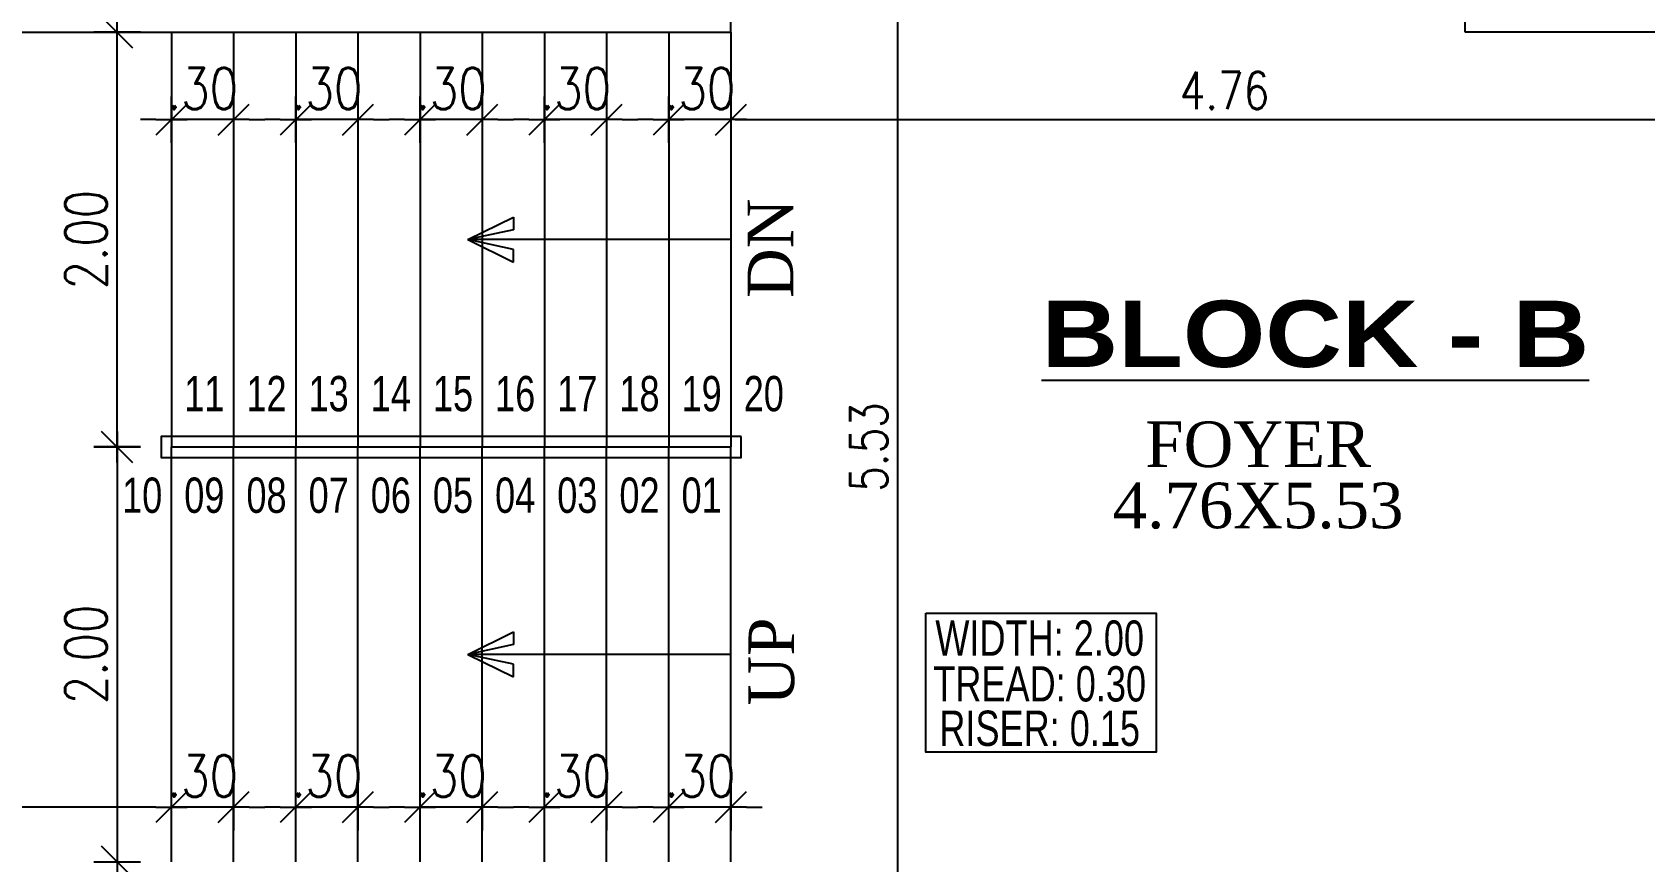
# Model space of a CAD drawing. Header units: inches. Extents: x 14235 to 14499, y 0 to 2549.
# Drawn here: x 14300.94 to 14308.72, y 2364.85 to 2368.85 of the extents above; entities that cross this region are included whole.
import ezdxf
from ezdxf.enums import TextEntityAlignment as Align

# ---------------------------------------------------------------- set-up
doc = ezdxf.new("R2010")
doc.units = ezdxf.units.IN
doc.header["$LTSCALE"] = 0.25
doc.header["$MEASUREMENT"] = 0
doc.header["$PDMODE"] = 35
for name, color, linetype in [('dimension', 7, 'Continuous'), ('Stair', 56, 'Continuous'), ('steel', 251, 'Continuous'), ('text', 7, 'Continuous'), ('text-large', 7, 'Continuous'), ('wall', 7, 'Continuous'), ('WORK TEX', 6, 'Continuous'), ('WORKING DIM', 7, 'Continuous')]:
    doc.layers.add(name, color=color, linetype=linetype)
doc.styles.add('ARIAL', font='TIMES_0.TTF')
doc.styles.add('ARL', font='swisscl_0.ttf')
doc.styles.add('B', font='ARIBLK_0.TTF')
doc.styles.add('romans', font='romans.shx', dxfattribs={"width": 0.8})
doc.dimstyles.new('121', dxfattribs={"dimscale": 0.1, "dimtxt": 1.8, "dimasz": 0.2, "dimexe": 0.03125, "dimexo": 0.25, "dimgap": 0.5, "dimtad": 1, "dimzin": 4, "dimdsep": 46, "dimtxsty": 'romans', "dimblk1": 'MINITICK', "dimblk2": 'MINITICK', "dimsah": 1, "dimcen": 1, "dimse1": 1, "dimse2": 1, "dimclrd": 252, "dimclre": 256, "dimclrt": 7, "dimadec": 3, "dimazin": 0, "dimtfac": 0.8, "dimtix": 1, "dimtmove": 2, "dimatfit": 3, "dimfxl": 0, "dimtolj": 1, "dimtzin": 3, "dimarcsym": 0})
doc.dimstyles.new('minitick-100', dxfattribs={"dimscale": 0.1, "dimtxt": 2, "dimasz": 0.75, "dimexe": 0.03125, "dimexo": 0.25, "dimgap": 0.5, "dimtad": 1, "dimzin": 4, "dimdsep": 46, "dimtxsty": 'romans', "dimblk1": 'MINITICK', "dimblk2": 'MINITICK', "dimsah": 1, "dimcen": 1, "dimse1": 1, "dimse2": 1, "dimclrd": 252, "dimclre": 256, "dimclrt": 256, "dimadec": 3, "dimazin": 0, "dimtfac": 0.8, "dimtix": 1, "dimtmove": 2, "dimatfit": 3, "dimfxl": 0, "dimtolj": 1, "dimtzin": 3, "dimarcsym": 0})

# ---------------------------------------------------------------- blocks, each defined once
blk = doc.blocks.new('MINITICK')
at = {"color": 7}
for p, q in [((0, -1.5), (0, 1.5)), ((1, 1), (-1, -1)), ((-1, 0), (1, 0))]:
    blk.add_line(p, q, dxfattribs=at)
blk = doc.blocks.new('*D147')
at = {"layer": 'Defpoints', "color": 0, "ltscale": 10, "transparency": 16777216}
for p in [(14304.0099, 2365.1904), (14304.3099, 2365.1904), (14304.0099, 2365.1156)]:
    blk.add_point(p, dxfattribs=at)
at = {"layer": 'dimension', "color": 252, "lineweight": -2, "ltscale": 10, "transparency": 16777216}
for p, q in [((14303.9349, 2365.1156), (14303.8599, 2365.1156)), ((14304.3099, 2365.1156), (14304.0099, 2365.1156)), ((14304.3849, 2365.1156), (14304.4599, 2365.1156))]:
    blk.add_line(p, q, dxfattribs=at)
at = {"layer": 'dimension', "color": 252, "lineweight": -2, "ltscale": 10, "transparency": 16777216, "xscale": 0.07500000000000001, "yscale": 0.07500000000000001, "zscale": 0.07500000000000001}
blk.add_blockref('MINITICK', (14304.0099, 2365.1156), dxfattribs=at)
at = {"layer": 'dimension', "color": 252, "lineweight": -2, "ltscale": 10, "transparency": 16777216, "xscale": 0.07500000000000001, "yscale": 0.07500000000000001, "zscale": 0.07500000000000001, "rotation": 180}
blk.add_blockref('MINITICK', (14304.3099, 2365.1156), dxfattribs=at)
at = {"layer": 'dimension', "ltscale": 10, "transparency": 16777216, "insert": (14304.1599, 2365.2656), "char_height": 0.2, "attachment_point": 5, "style": 'romans'}
blk.add_mtext('\\A1;.30', dxfattribs=at)
blk = doc.blocks.new('*D79')
at = {"layer": 'Defpoints', "color": 0, "ltscale": 10, "transparency": 16777216}
for p in [(14303.4099, 2365.1904), (14303.7099, 2365.1904), (14303.4099, 2365.1156)]:
    blk.add_point(p, dxfattribs=at)
at = {"layer": 'dimension', "color": 252, "lineweight": -2, "ltscale": 10, "transparency": 16777216}
for p, q in [((14303.3349, 2365.1156), (14303.2599, 2365.1156)), ((14303.7099, 2365.1156), (14303.4099, 2365.1156)), ((14303.7849, 2365.1156), (14303.8599, 2365.1156))]:
    blk.add_line(p, q, dxfattribs=at)
at = {"layer": 'dimension', "color": 252, "lineweight": -2, "ltscale": 10, "transparency": 16777216, "xscale": 0.07500000000000001, "yscale": 0.07500000000000001, "zscale": 0.07500000000000001}
blk.add_blockref('MINITICK', (14303.4099, 2365.1156), dxfattribs=at)
at = {"layer": 'dimension', "color": 252, "lineweight": -2, "ltscale": 10, "transparency": 16777216, "xscale": 0.07500000000000001, "yscale": 0.07500000000000001, "zscale": 0.07500000000000001, "rotation": 180}
blk.add_blockref('MINITICK', (14303.7099, 2365.1156), dxfattribs=at)
at = {"layer": 'dimension', "ltscale": 10, "transparency": 16777216, "insert": (14303.5599, 2365.2656), "char_height": 0.2, "attachment_point": 5, "style": 'romans'}
blk.add_mtext('\\A1;.30', dxfattribs=at)
blk = doc.blocks.new('*D80')
at = {"layer": 'Defpoints', "color": 0, "ltscale": 10, "transparency": 16777216}
for p in [(14302.8099, 2365.1904), (14303.1099, 2365.1904), (14302.8099, 2365.1156)]:
    blk.add_point(p, dxfattribs=at)
at = {"layer": 'dimension', "color": 252, "lineweight": -2, "ltscale": 10, "transparency": 16777216}
for p, q in [((14302.7349, 2365.1156), (14302.6599, 2365.1156)), ((14303.1099, 2365.1156), (14302.8099, 2365.1156)), ((14303.1849, 2365.1156), (14303.2599, 2365.1156))]:
    blk.add_line(p, q, dxfattribs=at)
at = {"layer": 'dimension', "color": 252, "lineweight": -2, "ltscale": 10, "transparency": 16777216, "xscale": 0.07500000000000001, "yscale": 0.07500000000000001, "zscale": 0.07500000000000001}
blk.add_blockref('MINITICK', (14302.8099, 2365.1156), dxfattribs=at)
at = {"layer": 'dimension', "color": 252, "lineweight": -2, "ltscale": 10, "transparency": 16777216, "xscale": 0.07500000000000001, "yscale": 0.07500000000000001, "zscale": 0.07500000000000001, "rotation": 180}
blk.add_blockref('MINITICK', (14303.1099, 2365.1156), dxfattribs=at)
at = {"layer": 'dimension', "ltscale": 10, "transparency": 16777216, "insert": (14302.9599, 2365.2656), "char_height": 0.2, "attachment_point": 5, "style": 'romans'}
blk.add_mtext('\\A1;.30', dxfattribs=at)
blk = doc.blocks.new('*D81')
at = {"layer": 'Defpoints', "color": 0, "ltscale": 10, "transparency": 16777216}
for p in [(14302.2099, 2365.1904), (14302.5099, 2365.1904), (14302.2099, 2365.1156)]:
    blk.add_point(p, dxfattribs=at)
at = {"layer": 'dimension', "color": 252, "lineweight": -2, "ltscale": 10, "transparency": 16777216}
for p, q in [((14302.1349, 2365.1156), (14302.0599, 2365.1156)), ((14302.5099, 2365.1156), (14302.2099, 2365.1156)), ((14302.5849, 2365.1156), (14302.6599, 2365.1156))]:
    blk.add_line(p, q, dxfattribs=at)
at = {"layer": 'dimension', "color": 252, "lineweight": -2, "ltscale": 10, "transparency": 16777216, "xscale": 0.07500000000000001, "yscale": 0.07500000000000001, "zscale": 0.07500000000000001}
blk.add_blockref('MINITICK', (14302.2099, 2365.1156), dxfattribs=at)
at = {"layer": 'dimension', "color": 252, "lineweight": -2, "ltscale": 10, "transparency": 16777216, "xscale": 0.07500000000000001, "yscale": 0.07500000000000001, "zscale": 0.07500000000000001, "rotation": 180}
blk.add_blockref('MINITICK', (14302.5099, 2365.1156), dxfattribs=at)
at = {"layer": 'dimension', "ltscale": 10, "transparency": 16777216, "insert": (14302.3599, 2365.2656), "char_height": 0.2, "attachment_point": 5, "style": 'romans'}
blk.add_mtext('\\A1;.30', dxfattribs=at)
blk = doc.blocks.new('*D82')
at = {"layer": 'Defpoints', "color": 0, "ltscale": 10, "transparency": 16777216}
for p in [(14301.6099, 2365.1904), (14301.9099, 2365.1904), (14301.6099, 2365.1156)]:
    blk.add_point(p, dxfattribs=at)
at = {"layer": 'dimension', "color": 252, "lineweight": -2, "ltscale": 10, "transparency": 16777216}
for p, q in [((14301.5349, 2365.1156), (14301.4599, 2365.1156)), ((14301.9099, 2365.1156), (14301.6099, 2365.1156)), ((14301.9849, 2365.1156), (14302.0599, 2365.1156))]:
    blk.add_line(p, q, dxfattribs=at)
at = {"layer": 'dimension', "color": 252, "lineweight": -2, "ltscale": 10, "transparency": 16777216, "xscale": 0.07500000000000001, "yscale": 0.07500000000000001, "zscale": 0.07500000000000001}
blk.add_blockref('MINITICK', (14301.6099, 2365.1156), dxfattribs=at)
at = {"layer": 'dimension', "color": 252, "lineweight": -2, "ltscale": 10, "transparency": 16777216, "xscale": 0.07500000000000001, "yscale": 0.07500000000000001, "zscale": 0.07500000000000001, "rotation": 180}
blk.add_blockref('MINITICK', (14301.9099, 2365.1156), dxfattribs=at)
at = {"layer": 'dimension', "ltscale": 10, "transparency": 16777216, "insert": (14301.7599, 2365.2656), "char_height": 0.2, "attachment_point": 5, "style": 'romans'}
blk.add_mtext('\\A1;.30', dxfattribs=at)
blk = doc.blocks.new('*D148')
at = {"layer": 'Defpoints', "color": 0, "ltscale": 10, "transparency": 16777216}
for p in [(14299.6099, 2365.1156), (14299.6099, 2365.1156), (14301.6099, 2365.1156)]:
    blk.add_point(p, dxfattribs=at)
at = {"layer": 'dimension', "color": 252, "lineweight": -2, "ltscale": 10, "transparency": 16777216}
blk.add_line((14301.5349, 2365.1156), (14299.6849, 2365.1156), dxfattribs=at)
at = {"layer": 'dimension', "color": 252, "lineweight": -2, "ltscale": 10, "transparency": 16777216, "xscale": 0.07500000000000001, "yscale": 0.07500000000000001, "zscale": 0.07500000000000001, "rotation": 180}
blk.add_blockref('MINITICK', (14299.6099, 2365.1156), dxfattribs=at)
at = {"layer": 'dimension', "color": 252, "lineweight": -2, "ltscale": 10, "transparency": 16777216, "xscale": 0.07500000000000001, "yscale": 0.07500000000000001, "zscale": 0.07500000000000001}
blk.add_blockref('MINITICK', (14301.6099, 2365.1156), dxfattribs=at)
at = {"layer": 'dimension', "ltscale": 10, "transparency": 16777216, "insert": (14300.6099, 2365.2656), "char_height": 0.2, "attachment_point": 5, "style": 'romans'}
blk.add_mtext('\\A1;2.00', dxfattribs=at)
blk = doc.blocks.new('*D83')
at = {"layer": 'Defpoints', "color": 0, "ltscale": 10, "transparency": 16777216}
for p in [(14304.0099, 2368.4317), (14304.0099, 2368.357), (14304.3099, 2368.357)]:
    blk.add_point(p, dxfattribs=at)
at = {"layer": 'dimension', "color": 252, "lineweight": -2, "ltscale": 10, "transparency": 16777216}
for p, q in [((14303.9349, 2368.4317), (14303.8599, 2368.4317)), ((14304.3099, 2368.4317), (14304.0099, 2368.4317)), ((14304.3849, 2368.4317), (14304.4599, 2368.4317))]:
    blk.add_line(p, q, dxfattribs=at)
at = {"layer": 'dimension', "color": 252, "lineweight": -2, "ltscale": 10, "transparency": 16777216, "xscale": 0.07500000000000001, "yscale": 0.07500000000000001, "zscale": 0.07500000000000001}
blk.add_blockref('MINITICK', (14304.0099, 2368.4317), dxfattribs=at)
at = {"layer": 'dimension', "color": 252, "lineweight": -2, "ltscale": 10, "transparency": 16777216, "xscale": 0.07500000000000001, "yscale": 0.07500000000000001, "zscale": 0.07500000000000001, "rotation": 180}
blk.add_blockref('MINITICK', (14304.3099, 2368.4317), dxfattribs=at)
at = {"layer": 'dimension', "ltscale": 10, "transparency": 16777216, "insert": (14304.1599, 2368.5817), "char_height": 0.2, "attachment_point": 5, "style": 'romans'}
blk.add_mtext('\\A1;.30', dxfattribs=at)
blk = doc.blocks.new('*D84')
at = {"layer": 'Defpoints', "color": 0, "ltscale": 10, "transparency": 16777216}
for p in [(14303.4099, 2368.4317), (14303.4099, 2368.357), (14303.7099, 2368.357)]:
    blk.add_point(p, dxfattribs=at)
at = {"layer": 'dimension', "color": 252, "lineweight": -2, "ltscale": 10, "transparency": 16777216}
for p, q in [((14303.3349, 2368.4317), (14303.2599, 2368.4317)), ((14303.7099, 2368.4317), (14303.4099, 2368.4317)), ((14303.7849, 2368.4317), (14303.8599, 2368.4317))]:
    blk.add_line(p, q, dxfattribs=at)
at = {"layer": 'dimension', "color": 252, "lineweight": -2, "ltscale": 10, "transparency": 16777216, "xscale": 0.07500000000000001, "yscale": 0.07500000000000001, "zscale": 0.07500000000000001}
blk.add_blockref('MINITICK', (14303.4099, 2368.4317), dxfattribs=at)
at = {"layer": 'dimension', "color": 252, "lineweight": -2, "ltscale": 10, "transparency": 16777216, "xscale": 0.07500000000000001, "yscale": 0.07500000000000001, "zscale": 0.07500000000000001, "rotation": 180}
blk.add_blockref('MINITICK', (14303.7099, 2368.4317), dxfattribs=at)
at = {"layer": 'dimension', "ltscale": 10, "transparency": 16777216, "insert": (14303.5599, 2368.5817), "char_height": 0.2, "attachment_point": 5, "style": 'romans'}
blk.add_mtext('\\A1;.30', dxfattribs=at)
blk = doc.blocks.new('*D85')
at = {"layer": 'Defpoints', "color": 0, "ltscale": 10, "transparency": 16777216}
for p in [(14302.8099, 2368.4317), (14302.8099, 2368.357), (14303.1099, 2368.357)]:
    blk.add_point(p, dxfattribs=at)
at = {"layer": 'dimension', "color": 252, "lineweight": -2, "ltscale": 10, "transparency": 16777216}
for p, q in [((14302.7349, 2368.4317), (14302.6599, 2368.4317)), ((14303.1099, 2368.4317), (14302.8099, 2368.4317)), ((14303.1849, 2368.4317), (14303.2599, 2368.4317))]:
    blk.add_line(p, q, dxfattribs=at)
at = {"layer": 'dimension', "color": 252, "lineweight": -2, "ltscale": 10, "transparency": 16777216, "xscale": 0.07500000000000001, "yscale": 0.07500000000000001, "zscale": 0.07500000000000001}
blk.add_blockref('MINITICK', (14302.8099, 2368.4317), dxfattribs=at)
at = {"layer": 'dimension', "color": 252, "lineweight": -2, "ltscale": 10, "transparency": 16777216, "xscale": 0.07500000000000001, "yscale": 0.07500000000000001, "zscale": 0.07500000000000001, "rotation": 180}
blk.add_blockref('MINITICK', (14303.1099, 2368.4317), dxfattribs=at)
at = {"layer": 'dimension', "ltscale": 10, "transparency": 16777216, "insert": (14302.9599, 2368.5817), "char_height": 0.2, "attachment_point": 5, "style": 'romans'}
blk.add_mtext('\\A1;.30', dxfattribs=at)
blk = doc.blocks.new('*D86')
at = {"layer": 'Defpoints', "color": 0, "ltscale": 10, "transparency": 16777216}
for p in [(14302.2099, 2368.4317), (14302.2099, 2368.357), (14302.5099, 2368.357)]:
    blk.add_point(p, dxfattribs=at)
at = {"layer": 'dimension', "color": 252, "lineweight": -2, "ltscale": 10, "transparency": 16777216}
for p, q in [((14302.1349, 2368.4317), (14302.0599, 2368.4317)), ((14302.5099, 2368.4317), (14302.2099, 2368.4317)), ((14302.5849, 2368.4317), (14302.6599, 2368.4317))]:
    blk.add_line(p, q, dxfattribs=at)
at = {"layer": 'dimension', "color": 252, "lineweight": -2, "ltscale": 10, "transparency": 16777216, "xscale": 0.07500000000000001, "yscale": 0.07500000000000001, "zscale": 0.07500000000000001}
blk.add_blockref('MINITICK', (14302.2099, 2368.4317), dxfattribs=at)
at = {"layer": 'dimension', "color": 252, "lineweight": -2, "ltscale": 10, "transparency": 16777216, "xscale": 0.07500000000000001, "yscale": 0.07500000000000001, "zscale": 0.07500000000000001, "rotation": 180}
blk.add_blockref('MINITICK', (14302.5099, 2368.4317), dxfattribs=at)
at = {"layer": 'dimension', "ltscale": 10, "transparency": 16777216, "insert": (14302.3599, 2368.5817), "char_height": 0.2, "attachment_point": 5, "style": 'romans'}
blk.add_mtext('\\A1;.30', dxfattribs=at)
blk = doc.blocks.new('*D87')
at = {"layer": 'Defpoints', "color": 0, "ltscale": 10, "transparency": 16777216}
for p in [(14301.6099, 2368.4317), (14301.6099, 2368.357), (14301.9099, 2368.357)]:
    blk.add_point(p, dxfattribs=at)
at = {"layer": 'dimension', "color": 252, "lineweight": -2, "ltscale": 10, "transparency": 16777216}
for p, q in [((14301.5349, 2368.4317), (14301.4599, 2368.4317)), ((14301.9099, 2368.4317), (14301.6099, 2368.4317)), ((14301.9849, 2368.4317), (14302.0599, 2368.4317))]:
    blk.add_line(p, q, dxfattribs=at)
at = {"layer": 'dimension', "color": 252, "lineweight": -2, "ltscale": 10, "transparency": 16777216, "xscale": 0.07500000000000001, "yscale": 0.07500000000000001, "zscale": 0.07500000000000001}
blk.add_blockref('MINITICK', (14301.6099, 2368.4317), dxfattribs=at)
at = {"layer": 'dimension', "color": 252, "lineweight": -2, "ltscale": 10, "transparency": 16777216, "xscale": 0.07500000000000001, "yscale": 0.07500000000000001, "zscale": 0.07500000000000001, "rotation": 180}
blk.add_blockref('MINITICK', (14301.9099, 2368.4317), dxfattribs=at)
at = {"layer": 'dimension', "ltscale": 10, "transparency": 16777216, "insert": (14301.7599, 2368.5817), "char_height": 0.2, "attachment_point": 5, "style": 'romans'}
blk.add_mtext('\\A1;.30', dxfattribs=at)
blk = doc.blocks.new('*D149')
at = {"layer": 'Defpoints', "color": 0, "ltscale": 10, "transparency": 16777216}
for p in [(14301.6099, 2366.8526), (14301.3473, 2364.8518), (14301.6099, 2364.8518)]:
    blk.add_point(p, dxfattribs=at)
at = {"layer": 'dimension', "color": 252, "lineweight": -2, "ltscale": 10, "transparency": 16777216}
blk.add_line((14301.3473, 2366.7776), (14301.3473, 2364.9268), dxfattribs=at)
at = {"layer": 'dimension', "color": 252, "lineweight": -2, "ltscale": 10, "transparency": 16777216, "xscale": 0.07500000000000001, "yscale": 0.07500000000000001, "zscale": 0.07500000000000001}
for p, rotation in [((14301.3473, 2366.8526), 90), ((14301.3473, 2364.8518), 270)]:
    blk.add_blockref('MINITICK', p, dxfattribs=dict(at, rotation=rotation))
at = {"layer": 'dimension', "ltscale": 10, "transparency": 16777216, "insert": (14301.1973, 2365.8522), "char_height": 0.2, "attachment_point": 5, "rotation": 90, "style": 'romans'}
blk.add_mtext('\\A1;2.00', dxfattribs=at)
blk = doc.blocks.new('*D150')
at = {"layer": 'Defpoints', "color": 0, "ltscale": 10, "transparency": 16777216}
for p in [(14301.3473, 2368.8533), (14301.6099, 2368.8533), (14301.6099, 2366.8526)]:
    blk.add_point(p, dxfattribs=at)
at = {"layer": 'dimension', "color": 252, "lineweight": -2, "ltscale": 10, "transparency": 16777216}
blk.add_line((14301.3473, 2366.9276), (14301.3473, 2368.7783), dxfattribs=at)
at = {"layer": 'dimension', "color": 252, "lineweight": -2, "ltscale": 10, "transparency": 16777216, "xscale": 0.07500000000000001, "yscale": 0.07500000000000001, "zscale": 0.07500000000000001}
for p, rotation in [((14301.3473, 2368.8533), 90), ((14301.3473, 2366.8526), 270)]:
    blk.add_blockref('MINITICK', p, dxfattribs=dict(at, rotation=rotation))
at = {"layer": 'dimension', "ltscale": 10, "transparency": 16777216, "insert": (14301.1973, 2367.8529), "char_height": 0.2, "attachment_point": 5, "rotation": 90, "style": 'romans'}
blk.add_mtext('\\A1;2.00', dxfattribs=at)
blk = doc.blocks.new('*D255')
at = {"layer": 'Defpoints', "color": 0, "transparency": 16777216}
for p in [(14309.0736, 2368.4317), (14304.3099, 2368.1438), (14309.0736, 2368.1438)]:
    blk.add_point(p, dxfattribs=at)
at = {"layer": 'WORKING DIM', "color": 252, "lineweight": -2, "transparency": 16777216}
blk.add_line((14304.3299, 2368.4317), (14309.0536, 2368.4317), dxfattribs=at)
at = {"layer": 'WORKING DIM', "color": 252, "lineweight": -2, "transparency": 16777216, "xscale": 0.02, "yscale": 0.02, "zscale": 0.02, "rotation": 180}
blk.add_blockref('MINITICK', (14304.3099, 2368.4317), dxfattribs=at)
at = {"layer": 'WORKING DIM', "color": 252, "lineweight": -2, "transparency": 16777216, "xscale": 0.02, "yscale": 0.02, "zscale": 0.02}
blk.add_blockref('MINITICK', (14309.0736, 2368.4317), dxfattribs=at)
at = {"layer": 'WORKING DIM', "color": 7, "transparency": 16777216, "insert": (14306.6918, 2368.5717), "char_height": 0.18, "attachment_point": 5, "style": 'romans'}
blk.add_mtext('\\A1;4.76', dxfattribs=at)
blk = doc.blocks.new('*D256')
at = {"layer": 'Defpoints', "color": 0, "transparency": 16777216}
for p in [(14305.1148, 2369.6155), (14305.4913, 2369.6155), (14305.4913, 2364.0896)]:
    blk.add_point(p, dxfattribs=at)
at = {"layer": 'WORKING DIM', "color": 252, "lineweight": -2, "transparency": 16777216}
blk.add_line((14305.1148, 2364.1096), (14305.1148, 2369.5955), dxfattribs=at)
at = {"layer": 'WORKING DIM', "color": 252, "lineweight": -2, "transparency": 16777216, "xscale": 0.02, "yscale": 0.02, "zscale": 0.02}
for p, rotation in [((14305.1148, 2369.6155), 90), ((14305.1148, 2364.0896), 270)]:
    blk.add_blockref('MINITICK', p, dxfattribs=dict(at, rotation=rotation))
at = {"layer": 'WORKING DIM', "color": 7, "transparency": 16777216, "insert": (14304.9748, 2366.8526), "char_height": 0.18, "attachment_point": 5, "rotation": 90, "style": 'romans'}
blk.add_mtext('\\A1;5.53', dxfattribs=at)

msp = doc.modelspace()

# ---------------------------------------------------------------- linework, layer by layer
at = {"layer": 'Stair', "ltscale": 2}
for p, q in [((14301.6099, 2368.8533), (14301.6099, 2366.8526)), ((14301.9099, 2368.8533), (14301.9099, 2366.8526)), ((14302.2099, 2368.8533), (14302.2099, 2366.8526)), ((14302.5099, 2368.8533), (14302.5099, 2366.8526)), ((14302.8099, 2368.8533), (14302.8099, 2366.8526)), ((14303.1099, 2368.8533), (14303.1099, 2366.8526)), ((14303.4099, 2368.8533), (14303.4099, 2366.8526)), ((14303.7099, 2368.8533), (14303.7099, 2366.8526)), ((14304.0099, 2368.8533), (14304.0099, 2366.8526)), ((14304.3099, 2368.8533), (14304.3099, 2366.8526)), ((14303.0396, 2367.8529), (14303.2606, 2367.961)), ((14303.2606, 2367.961), (14303.2606, 2367.901)), ((14303.2606, 2367.901), (14303.0396, 2367.8529)), ((14304.3099, 2367.8529), (14303.0396, 2367.8529)), ((14303.0396, 2367.8529), (14303.2606, 2367.7449)), ((14303.2606, 2367.8049), (14303.0396, 2367.8529)), ((14303.2606, 2367.7449), (14303.2606, 2367.8049)), ((14301.6099, 2364.8518), (14301.6099, 2366.8526)), ((14301.6099, 2366.8526), (14304.3099, 2366.8526)), ((14301.9099, 2364.8518), (14301.9099, 2366.8526)), ((14302.2099, 2364.8518), (14302.2099, 2366.8526)), ((14302.5099, 2364.8518), (14302.5099, 2366.8526)), ((14302.8099, 2364.8518), (14302.8099, 2366.8526)), ((14303.1099, 2364.8518), (14303.1099, 2366.8526)), ((14303.4099, 2364.8518), (14303.4099, 2366.8526)), ((14303.7099, 2364.8518), (14303.7099, 2366.8526)), ((14304.0099, 2364.8518), (14304.0099, 2366.8526)), ((14304.3099, 2364.8518), (14304.3099, 2366.8526)), ((14303.0396, 2365.8522), (14303.2606, 2365.9603)), ((14303.2606, 2365.9603), (14303.2606, 2365.9002)), ((14303.2606, 2365.9002), (14303.0396, 2365.8522)), ((14304.3099, 2365.8522), (14303.0396, 2365.8522)), ((14303.0396, 2365.8522), (14303.2606, 2365.7441)), ((14303.2606, 2365.8042), (14303.0396, 2365.8522)), ((14303.2606, 2365.7441), (14303.2606, 2365.8042))]:
    msp.add_line(p, q, dxfattribs=at)
at = {"layer": 'steel', "ltscale": 10}
msp.add_lwpolyline([(14304.3599, 2366.9026), (14301.5599, 2366.9026), (14301.5599, 2366.8026), (14304.3599, 2366.8026)], close=True, dxfattribs=at)
at = {"layer": 'wall'}
for p, q in [((14304.3099, 2368.8533), (14304.3099, 2369.6155)), ((14307.8541, 2368.8533), (14307.8541, 2369.6155)), ((14299.6099, 2368.8533), (14304.3099, 2368.8533)), ((14312.3892, 2368.8533), (14307.8541, 2368.8533))]:
    msp.add_line(p, q, dxfattribs=at)
at = {"layer": 'WORK TEX'}
msp.add_lwpolyline([(14305.2503, 2366.0511), (14306.3622, 2366.0511), (14306.3622, 2365.38), (14305.2503, 2365.38)], close=True, dxfattribs=at)

# ---------------------------------------------------------------- texts
at = {"layer": 'text', "color": 1, "style": 'B'}
msp.add_text('%%UBLOCK - B', height=0.32, dxfattribs=at).set_placement((14305.809, 2367.2384))
at = {"layer": 'text-large', "style": 'ARIAL'}
for s, p in [('DN', (14304.6105, 2367.5711)), ('UP', (14304.6146, 2365.6052))]:
    msp.add_text(s, height=0.22, rotation=90, dxfattribs=at).set_placement(p)
for s, p in [('FOYER', (14306.8545, 2366.8659)), ('4.76X5.53', (14306.8543, 2366.5708))]:
    msp.add_text(s, height=0.22, dxfattribs=at).set_placement(p, align=Align.MIDDLE_CENTER)
at = {"layer": 'WORK TEX', "style": 'ARL'}
for s, p in [('11', (14301.7685, 2367.1101)), ('12', (14302.0685, 2367.1101)), ('13', (14302.3685, 2367.1101)), ('14', (14302.6685, 2367.1101)), ('15', (14302.9685, 2367.1101)), ('16', (14303.2685, 2367.1101)), ('17', (14303.5685, 2367.1101)), ('18', (14303.8685, 2367.1101)), ('19', (14304.1685, 2367.1101)), ('20', (14304.4685, 2367.1101)), ('10', (14301.4685, 2366.62)), ('09', (14301.7685, 2366.62)), ('08', (14302.0685, 2366.62)), ('07', (14302.3685, 2366.62)), ('06', (14302.6685, 2366.62)), ('05', (14302.9685, 2366.62)), ('04', (14303.2685, 2366.62)), ('03', (14303.5685, 2366.62)), ('02', (14303.8685, 2366.62)), ('01', (14304.1685, 2366.62)), ('WIDTH: 2.00', (14305.8, 2365.9307)), ('TREAD: 0.30', (14305.8, 2365.7101)), ('RISER: 0.15', (14305.8, 2365.4957))]:
    msp.add_text(s, height=0.17, dxfattribs=at).set_placement(p, align=Align.MIDDLE_CENTER)

# ---------------------------------------------------------------- dimensions: what is measured, and where the dimension line sits
at = {"layer": 'dimension', "ltscale": 10}
for base, p2, picture, middle in [((14301.3473, 2368.8533), (14301.6099, 2368.8533), '*D150', (14301.1973, 2367.8529)), ((14301.3473, 2364.8518), (14301.6099, 2364.8518), '*D149', (14301.1973, 2365.8522))]:
    dim = msp.add_linear_dim(base=base, p1=(14301.6099, 2366.8526), p2=p2, angle=90, dimstyle='minitick-100', dxfattribs=at)
    dim.commit()
    dim.dimension.update_dxf_attribs({"geometry": picture, "text_midpoint": middle})
for base, p1, p2, picture, middle in [((14301.6099, 2368.4317), (14301.9099, 2368.357), (14301.6099, 2368.357), '*D87', (14301.7599, 2368.5817)), ((14302.2099, 2368.4317), (14302.5099, 2368.357), (14302.2099, 2368.357), '*D86', (14302.3599, 2368.5817)), ((14302.8099, 2368.4317), (14303.1099, 2368.357), (14302.8099, 2368.357), '*D85', (14302.9599, 2368.5817)), ((14303.4099, 2368.4317), (14303.7099, 2368.357), (14303.4099, 2368.357), '*D84', (14303.5599, 2368.5817)), ((14304.0099, 2368.4317), (14304.3099, 2368.357), (14304.0099, 2368.357), '*D83', (14304.1599, 2368.5817)), ((14299.6099, 2365.1156), (14301.6099, 2365.1156), (14299.6099, 2365.1156), '*D148', (14300.6099, 2365.2656)), ((14301.6099, 2365.1156), (14301.9099, 2365.1904), (14301.6099, 2365.1904), '*D82', (14301.7599, 2365.2656)), ((14302.2099, 2365.1156), (14302.5099, 2365.1904), (14302.2099, 2365.1904), '*D81', (14302.3599, 2365.2656)), ((14302.8099, 2365.1156), (14303.1099, 2365.1904), (14302.8099, 2365.1904), '*D80', (14302.9599, 2365.2656)), ((14303.4099, 2365.1156), (14303.7099, 2365.1904), (14303.4099, 2365.1904), '*D79', (14303.5599, 2365.2656)), ((14304.0099, 2365.1156), (14304.3099, 2365.1904), (14304.0099, 2365.1904), '*D147', (14304.1599, 2365.2656))]:
    dim = msp.add_linear_dim(base=base, p1=p1, p2=p2, dimstyle='minitick-100', dxfattribs=at)
    dim.commit()
    dim.dimension.update_dxf_attribs({"geometry": picture, "text_midpoint": middle})
at = {"layer": 'WORKING DIM'}
dim = msp.add_linear_dim(base=(14305.1148, 2369.6155), p1=(14305.4913, 2364.0896), p2=(14305.4913, 2369.6155), angle=90, dimstyle='121', override={"dimfxl": 0.18, "dimfxlon": 1}, dxfattribs=at)
dim.commit()
dim.dimension.update_dxf_attribs({"geometry": '*D256', "text_midpoint": (14304.9748, 2366.8526)})
dim = msp.add_linear_dim(base=(14309.0736, 2368.4317), p1=(14304.3099, 2368.1438), p2=(14309.0736, 2368.1438), dimstyle='121', override={"dimfxl": 0.18, "dimfxlon": 1}, dxfattribs=at)
dim.commit()
dim.dimension.update_dxf_attribs({"geometry": '*D255', "text_midpoint": (14306.6918, 2368.5717)})

doc.saveas('drawing.dxf')
